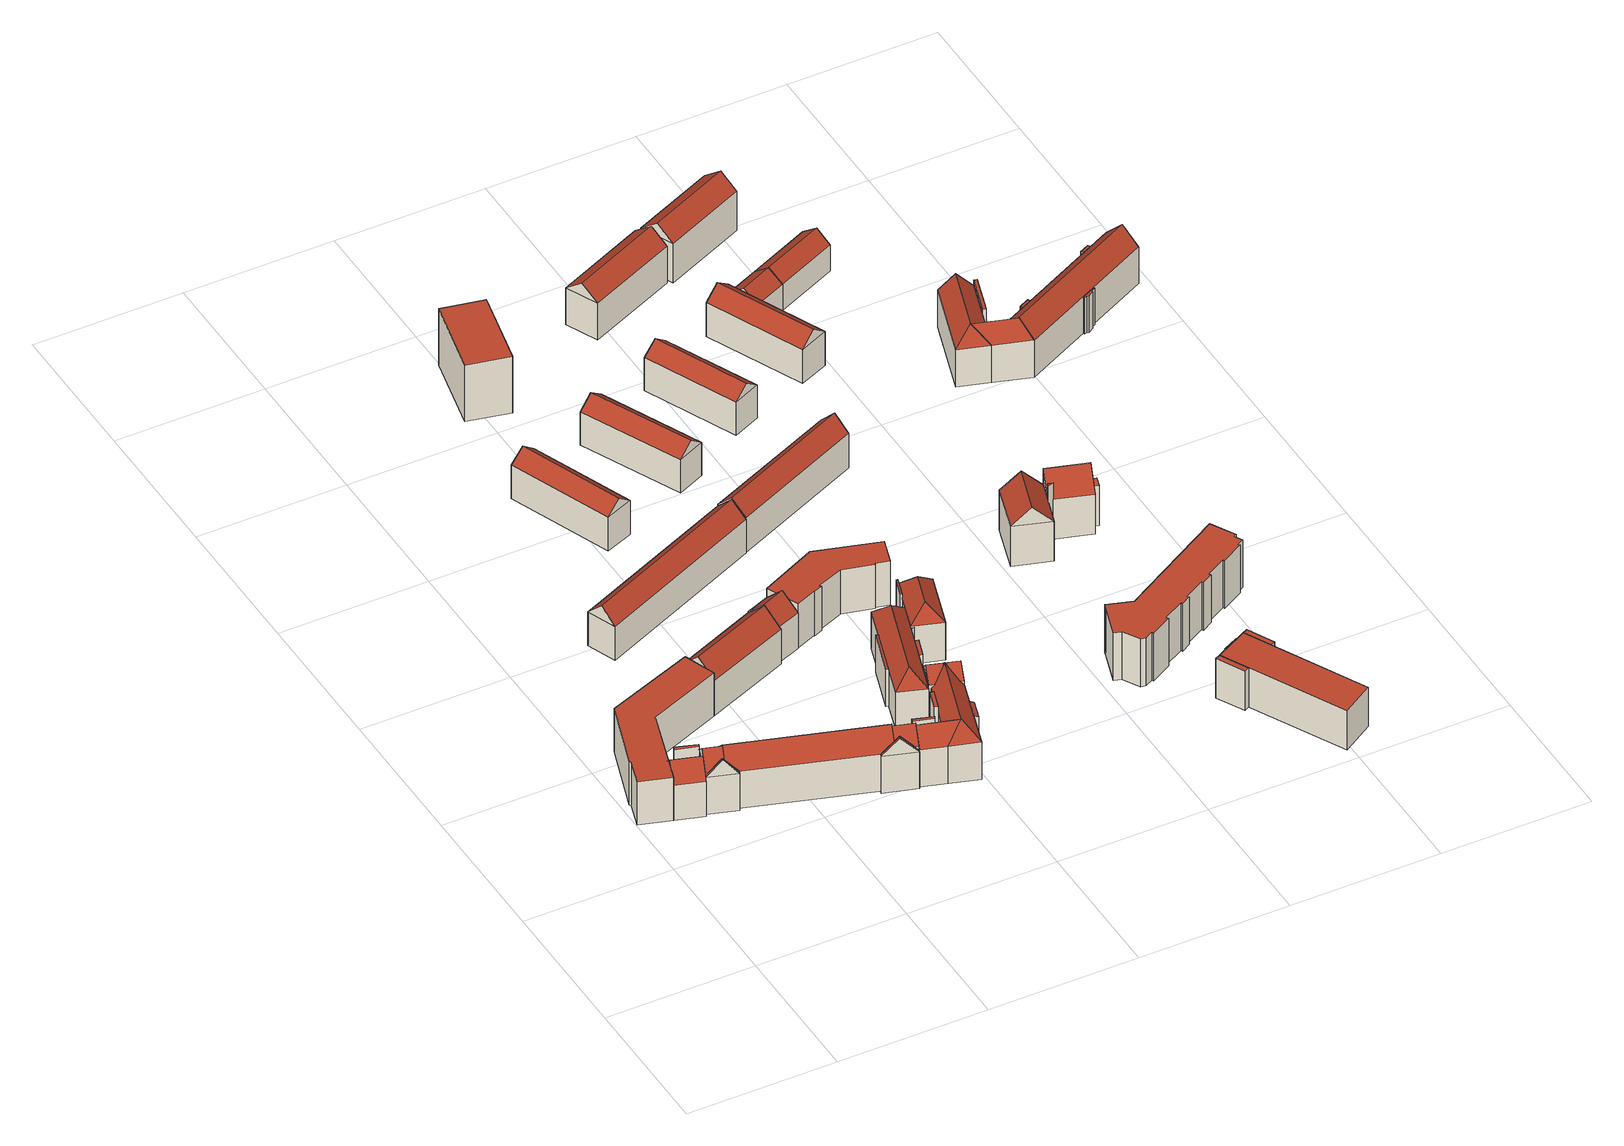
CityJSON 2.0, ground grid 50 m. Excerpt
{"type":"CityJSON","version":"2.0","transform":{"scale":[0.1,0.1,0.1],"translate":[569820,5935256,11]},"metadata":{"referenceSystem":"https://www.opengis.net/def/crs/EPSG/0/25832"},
"CityObjects":{
"building1":{"type":"Building","attributes":{"name":"GriesstraÃe","Gemeindeschluessel":"02100122","function":"31001_1010"},"children":["building1-1","building1-2","building1-3","building1-4","building1-5"]},
"building1-1":{"type":"BuildingPart","attributes":{"roofType":"1000","measuredHeight":16.29,"storeysAboveGround":4},"parents":["building1"],"geometry":[{"type":"Solid","lod":"2","boundaries":[[[[0,1,2,3]],[[4,5,1,0]],[[6,7,5,4]],[[8,9,7,6]],[[10,11,9,8]],[[12,13,11,10]],[[14,15,13,12]],[[3,2,15,14]],[[12,10,8,6,4,0,3,14]],[[1,5,7,9,11,13,15,2]]]],"semantics":{"surfaces":[{"type":"WallSurface"},{"type":"RoofSurface","Flaechenneigung":"90","Flaechenrichtung":"0","Flaechengroesse":"680.952317258431"},{"type":"GroundSurface"}],"values":[[0,0,0,0,0,0,0,0,1,2]]}}]},
"building1-2":{"type":"BuildingPart","attributes":{"roofType":"3100","measuredHeight":18.91,"storeysAboveGround":4},"parents":["building1"],"geometry":[{"type":"Solid","lod":"2","boundaries":[[[[16,17,18,19]],[[20,21,17,16]],[[22,7,21,20]],[[19,18,7,22]],[[16,23,20]],[[22,24,19]],[[19,24,23,16]],[[20,23,24,22]],[[17,21,7,18]]]],"semantics":{"surfaces":[{"type":"WallSurface"},{"type":"RoofSurface","Flaechenneigung":"46.6688282595163","Flaechenrichtung":"337.613418283001","Flaechengroesse":"254.990159038913"},{"type":"RoofSurface","Flaechenneigung":"46.6716818337165","Flaechenrichtung":"157.95144624118","Flaechengroesse":"256.388987118885"},{"type":"GroundSurface"}],"values":[[0,0,0,0,0,0,1,2,3]]}}]},
"building1-3":{"type":"BuildingPart","attributes":{"roofType":"3100","measuredHeight":18.9,"storeysAboveGround":4},"parents":["building1"],"geometry":[{"type":"Solid","lod":"2","boundaries":[[[[25,26,17,27]],[[28,29,26,25]],[[30,31,29,28]],[[27,17,31,30]],[[25,32,28]],[[30,33,27]],[[27,33,32,25]],[[28,32,33,30]],[[26,29,31,17]]]],"semantics":{"surfaces":[{"type":"WallSurface"},{"type":"RoofSurface","Flaechenneigung":"46.3017187941279","Flaechenrichtung":"337.583854589848","Flaechengroesse":"67.7277072798356"},{"type":"RoofSurface","Flaechenneigung":"46.2999264095917","Flaechenrichtung":"157.856410594848","Flaechengroesse":"69.217210516663"},{"type":"GroundSurface"}],"values":[[0,0,0,0,0,0,1,2,3]]}}]},
"building1-4":{"type":"BuildingPart","attributes":{"roofType":"3100","measuredHeight":18.47,"storeysAboveGround":4},"parents":["building1"],"geometry":[{"type":"Solid","lod":"2","boundaries":[[[[34,35,36,37]],[[38,39,35,34]],[[40,11,39,38]],[[37,36,11,40]],[[34,41,38]],[[40,42,37]],[[37,42,41,34]],[[38,41,42,40]],[[35,39,11,36]]]],"semantics":{"surfaces":[{"type":"WallSurface"},{"type":"RoofSurface","Flaechenneigung":"47.0088870133913","Flaechenrichtung":"17.5019864082922","Flaechengroesse":"74.1320980158264"},{"type":"RoofSurface","Flaechenneigung":"47.0088582607343","Flaechenrichtung":"197.493484263191","Flaechengroesse":"74.1451896915529"},{"type":"GroundSurface"}],"values":[[0,0,0,0,0,0,1,2,3]]}}]},
"building1-5":{"type":"BuildingPart","attributes":{"roofType":"1000","measuredHeight":17.46,"storeysAboveGround":4},"parents":["building1"],"geometry":[{"type":"Solid","lod":"2","boundaries":[[[[43,44,45,46]],[[47,48,44,43]],[[49,35,48,47]],[[46,45,35,49]],[[47,43,46,49]],[[44,48,35,45]]]],"semantics":{"surfaces":[{"type":"WallSurface"},{"type":"RoofSurface","Flaechenneigung":"90","Flaechenrichtung":"0","Flaechengroesse":"8.042751369513"},{"type":"GroundSurface"}],"values":[[0,0,0,0,1,2]]}}]},
"building2":{"type":"Building","attributes":{"name":"Nerlichsweg","Gemeindeschluessel":"02100122","function":"31001_1010"},"children":["building2-1","building2-2","building2-3","building2-4","building2-5"]},
"building2-1":{"type":"BuildingPart","attributes":{"roofType":"3100","measuredHeight":19.76,"storeysAboveGround":4},"parents":["building2"],"geometry":[{"type":"Solid","lod":"2","boundaries":[[[[50,51,52,53]],[[54,55,51,50]],[[56,57,55,54]],[[53,52,57,56]],[[50,58,54]],[[56,59,53]],[[53,59,58,50]],[[54,58,59,56]],[[51,55,57,52]]]],"semantics":{"surfaces":[{"type":"WallSurface"},{"type":"RoofSurface","Flaechenneigung":"48.3747863686799","Flaechenrichtung":"17.4961596519196","Flaechengroesse":"45.4324639166376"},{"type":"RoofSurface","Flaechenneigung":"48.3749608486403","Flaechenrichtung":"197.49379833138","Flaechengroesse":"45.4024638697782"},{"type":"GroundSurface"}],"values":[[0,0,0,0,0,0,1,2,3]]}}]},
"building2-2":{"type":"BuildingPart","attributes":{"roofType":"3100","measuredHeight":19.71,"storeysAboveGround":4},"parents":["building2"],"geometry":[{"type":"Solid","lod":"2","boundaries":[[[[60,61,62,63]],[[64,65,61,60]],[[66,55,65,64]],[[63,62,55,66]],[[60,67,64]],[[66,68,63]],[[63,68,67,60]],[[64,67,68,66]],[[61,65,55,62]]]],"semantics":{"surfaces":[{"type":"WallSurface"},{"type":"RoofSurface","Flaechenneigung":"46.5723886862439","Flaechenrichtung":"17.5188715845536","Flaechengroesse":"418.518087130703"},{"type":"RoofSurface","Flaechenneigung":"46.5723923785247","Flaechenrichtung":"197.501367905763","Flaechengroesse":"418.530793510477"},{"type":"GroundSurface"}],"values":[[0,0,0,0,0,0,1,2,3]]}}]},
"building2-3":{"type":"BuildingPart","attributes":{"roofType":"3100","measuredHeight":19.78,"storeysAboveGround":4},"parents":["building2"],"geometry":[{"type":"Solid","lod":"2","boundaries":[[[[69,70,71,72]],[[73,74,70,69]],[[75,65,74,73]],[[72,71,65,75]],[[69,76,73]],[[75,77,72]],[[72,77,76,69]],[[73,76,77,75]],[[70,74,65,71]]]],"semantics":{"surfaces":[{"type":"WallSurface"},{"type":"RoofSurface","Flaechenneigung":"48.2441351852865","Flaechenrichtung":"17.5019211493828","Flaechengroesse":"48.0846413065926"},{"type":"RoofSurface","Flaechenneigung":"48.2439892260513","Flaechenrichtung":"197.495717259937","Flaechengroesse":"48.0973239271994"},{"type":"GroundSurface"}],"values":[[0,0,0,0,0,0,1,2,3]]}}]},
"building2-4":{"type":"BuildingPart","attributes":{"roofType":"3100","measuredHeight":19.9,"storeysAboveGround":4},"parents":["building2"],"geometry":[{"type":"Solid","lod":"2","boundaries":[[[[78,79,74,80]],[[81,82,79,78]],[[83,84,82,81]],[[80,74,84,83]],[[78,85,81]],[[83,86,80]],[[80,86,85,78]],[[81,85,86,83]],[[79,82,84,74]]]],"semantics":{"surfaces":[{"type":"WallSurface"},{"type":"RoofSurface","Flaechenneigung":"43.4876445818154","Flaechenrichtung":"107.510559779453","Flaechengroesse":"8.16888816724784"},{"type":"RoofSurface","Flaechenneigung":"43.4868604493693","Flaechenrichtung":"287.541836632266","Flaechengroesse":"8.16662754990904"},{"type":"GroundSurface"}],"values":[[0,0,0,0,0,0,1,2,3]]}}]},
"building2-5":{"type":"BuildingPart","attributes":{"roofType":"3100","measuredHeight":19.8,"storeysAboveGround":4},"parents":["building2"],"geometry":[{"type":"Solid","lod":"2","boundaries":[[[[87,88,89,90]],[[91,92,88,87]],[[93,57,92,91]],[[90,89,57,93]],[[87,94,91]],[[93,95,90]],[[90,95,94,87]],[[91,94,95,93]],[[88,92,57,89]]]],"semantics":{"surfaces":[{"type":"WallSurface"},{"type":"RoofSurface","Flaechenneigung":"40.9968684888485","Flaechenrichtung":"107.470721055647","Flaechengroesse":"6.77630783550925"},{"type":"RoofSurface","Flaechenneigung":"40.9972718735318","Flaechenrichtung":"287.482935167426","Flaechengroesse":"6.77770024238914"},{"type":"GroundSurface"}],"values":[[0,0,0,0,0,0,1,2,3]]}}]},
"building3":{"type":"Building","attributes":{"name":"GriesstraÃe","Gemeindeschluessel":"02100122","function":"31001_1010","yearOfConstruction":1957,"roofType":"3100","measuredHeight":17.76,"storeysAboveGround":4},"address":[{"country":"Germany","locality":"Hamburg","thoroughfareNumber":"61","thoroughfareName":"Griesstraße","postcode":"20535"}],"geometry":[{"type":"Solid","lod":"2","boundaries":[[[[96,97,98,99]],[[100,101,97,96]],[[102,103,101,100]],[[99,98,103,102]],[[96,104,100]],[[102,105,99]],[[99,105,104,96]],[[100,104,105,102]],[[97,101,103,98]]]],"semantics":{"surfaces":[{"type":"WallSurface"},{"type":"RoofSurface","Flaechenneigung":"45.3784375980943","Flaechenrichtung":"336.316038890547","Flaechengroesse":"453.516668318772"},{"type":"RoofSurface","Flaechenneigung":"45.3782904466207","Flaechenrichtung":"156.293088631143","Flaechengroesse":"455.570793759997"},{"type":"GroundSurface"}],"values":[[0,0,0,0,0,0,1,2,3]]}}]},
"building4":{"type":"Building","attributes":{"name":"Marienthaler StraÃe","Gemeindeschluessel":"02100122","function":"31001_1010","yearOfConstruction":1957,"roofType":"3100","measuredHeight":16.73,"storeysAboveGround":4},"address":[{"country":"Germany","locality":"Hamburg","thoroughfareNumber":"132","thoroughfareName":"Marienthaler Straße","postcode":"20535"}],"geometry":[{"type":"Solid","lod":"2","boundaries":[[[[106,107,108,109]],[[110,111,107,106]],[[112,113,111,110]],[[109,108,113,112]],[[106,114,110]],[[112,115,109]],[[109,115,114,106]],[[110,114,115,112]],[[107,111,113,108]]]],"semantics":{"surfaces":[{"type":"WallSurface"},{"type":"RoofSurface","Flaechenneigung":"50.9910337723218","Flaechenrichtung":"68.7483885770916","Flaechengroesse":"238.001112748134"},{"type":"RoofSurface","Flaechenneigung":"50.9911124195416","Flaechenrichtung":"248.746659326116","Flaechengroesse":"238.000444618638"},{"type":"GroundSurface"}],"values":[[0,0,0,0,0,0,1,2,3]]}}]},
"building5":{"type":"Building","attributes":{"name":"Hammer Steindamm","Gemeindeschluessel":"02100122","function":"31001_1010"},"children":["building5-1","building5-2","building5-3","building5-4","building5-5","building5-6","building5-7","building5-8","building5-9","building5-10","building5-11","building5-12","building5-13"]},
"building5-1":{"type":"BuildingPart","attributes":{"roofType":"1000","measuredHeight":16.24,"storeysAboveGround":4},"parents":["building5"],"geometry":[{"type":"Solid","lod":"2","boundaries":[[[[116,117,118,119]],[[120,121,117,116]],[[122,123,121,120]],[[119,118,123,122]],[[120,116,119,122]],[[117,121,123,118]]]],"semantics":{"surfaces":[{"type":"WallSurface"},{"type":"RoofSurface","Flaechenneigung":"90","Flaechenrichtung":"0","Flaechengroesse":"8.75084714607713"},{"type":"GroundSurface"}],"values":[[0,0,0,0,1,2]]}}]},
"building5-2":{"type":"BuildingPart","attributes":{"roofType":"3200","measuredHeight":19.33,"storeysAboveGround":4},"parents":["building5"],"geometry":[{"type":"Solid","lod":"2","boundaries":[[[[124,125,126,127]],[[128,129,125,124]],[[130,131,129,128]],[[127,126,131,130]],[[124,132,128]],[[130,133,127]],[[127,133,132,124]],[[128,132,133,130]],[[125,129,131,126]]]],"semantics":{"surfaces":[{"type":"WallSurface"},{"type":"RoofSurface","Flaechenneigung":"44.0014424039944","Flaechenrichtung":"197.491570124094","Flaechengroesse":"36.7698563870074"},{"type":"RoofSurface","Flaechenneigung":"-39.8923102227374","Flaechenrichtung":"17.6939614785929","Flaechengroesse":"34.0203543014493"},{"type":"RoofSurface","Flaechenneigung":"42.6659498970158","Flaechenrichtung":"107.547701897758","Flaechengroesse":"193.642006924269"},{"type":"RoofSurface","Flaechenneigung":"42.6659517224614","Flaechenrichtung":"287.687378870757","Flaechengroesse":"193.768410367662"},{"type":"GroundSurface"}],"values":[[0,0,0,0,1,2,3,4,5]]}}]},
"building5-3":{"type":"BuildingPart","attributes":{"roofType":"5000","measuredHeight":19.28,"storeysAboveGround":4},"parents":["building5"],"geometry":[{"type":"Solid","lod":"2","boundaries":[[[[134,135,136,137]],[[128,129,135,134]],[[138,139,129,128]],[[137,136,139,138]],[[134,132,128]],[[138,140,137]],[[137,140,132,134]],[[128,132,140,138]],[[135,129,139,136]]]],"semantics":{"surfaces":[{"type":"WallSurface"},{"type":"RoofSurface","Flaechenneigung":"-42.8195178602194","Flaechenrichtung":"107.755361672757","Flaechengroesse":"37.1265691501325"},{"type":"RoofSurface","Flaechenneigung":"44.3243543427901","Flaechenrichtung":"17.5388598976386","Flaechengroesse":"81.2617392083959"},{"type":"RoofSurface","Flaechenneigung":"44.3245085842006","Flaechenrichtung":"197.512429813629","Flaechengroesse":"81.0886519534278"},{"type":"GroundSurface"}],"values":[[0,0,0,0,1,0,2,3,4]]}}]},
"building5-4":{"type":"BuildingPart","attributes":{"roofType":"3200","measuredHeight":19.33,"storeysAboveGround":4},"parents":["building5"],"geometry":[{"type":"Solid","lod":"2","boundaries":[[[[141,142,143,144]],[[145,146,142,141]],[[147,148,146,145]],[[144,143,148,147]],[[141,149,145]],[[147,150,144]],[[144,150,149,141]],[[145,149,150,147]],[[142,146,148,143]]]],"semantics":{"surfaces":[{"type":"WallSurface"},{"type":"RoofSurface","Flaechenneigung":"39.9669427062067","Flaechenrichtung":"17.7987829821917","Flaechengroesse":"35.1533227748301"},{"type":"RoofSurface","Flaechenneigung":"39.9670143246078","Flaechenrichtung":"197.693961501557","Flaechengroesse":"34.6181283445134"},{"type":"RoofSurface","Flaechenneigung":"42.0277194470229","Flaechenrichtung":"287.589515886979","Flaechengroesse":"243.436978163127"},{"type":"RoofSurface","Flaechenneigung":"42.0279330773196","Flaechenrichtung":"107.719484202186","Flaechengroesse":"243.370641302178"},{"type":"GroundSurface"}],"values":[[0,0,0,0,1,2,3,4,5]]}}]},
"building5-5":{"type":"BuildingPart","attributes":{"roofType":"1000","measuredHeight":13.89,"storeysAboveGround":4},"parents":["building5"],"geometry":[{"type":"Solid","lod":"2","boundaries":[[[[151,152,153,154]],[[155,156,152,151]],[[154,153,156,155]],[[151,154,155]],[[152,156,153]]]],"semantics":{"surfaces":[{"type":"WallSurface"},{"type":"RoofSurface","Flaechenneigung":"90","Flaechenrichtung":"0","Flaechengroesse":"1.17862405068132"},{"type":"GroundSurface"}],"values":[[0,0,0,1,2]]}}]},
"building5-6":{"type":"BuildingPart","attributes":{"roofType":"3100","measuredHeight":19.24,"storeysAboveGround":4},"parents":["building5"],"geometry":[{"type":"Solid","lod":"2","boundaries":[[[[157,148,126,158]],[[159,156,148,157]],[[160,161,156,159]],[[158,126,161,160]],[[157,162,159]],[[160,163,158]],[[158,163,162,157]],[[159,162,163,160]],[[148,156,161,126]]]],"semantics":{"surfaces":[{"type":"WallSurface"},{"type":"RoofSurface","Flaechenneigung":"47.5518102592115","Flaechenrichtung":"197.64403067092","Flaechengroesse":"63.1415230914109"},{"type":"RoofSurface","Flaechenneigung":"47.5518429396732","Flaechenrichtung":"17.5438627475772","Flaechengroesse":"63.0127213124304"},{"type":"GroundSurface"}],"values":[[0,0,0,0,0,0,1,2,3]]}}]},
"building5-7":{"type":"BuildingPart","attributes":{"roofType":"1000","measuredHeight":16.36,"storeysAboveGround":4},"parents":["building5"],"geometry":[{"type":"Solid","lod":"2","boundaries":[[[[164,165,136,166]],[[167,168,165,164]],[[169,170,168,167]],[[166,136,170,169]],[[167,164,166,169]],[[165,168,170,136]]]],"semantics":{"surfaces":[{"type":"WallSurface"},{"type":"RoofSurface","Flaechenneigung":"90","Flaechenrichtung":"0","Flaechengroesse":"7.48510763414799"},{"type":"GroundSurface"}],"values":[[0,0,0,0,1,2]]}}]},
"building5-8":{"type":"BuildingPart","attributes":{"roofType":"1000","measuredHeight":13.89,"storeysAboveGround":4},"parents":["building5"],"geometry":[{"type":"Solid","lod":"2","boundaries":[[[[171,172,173,174]],[[175,176,172,171]],[[177,178,176,175]],[[174,173,178,177]],[[175,171,174,177]],[[172,176,178,173]]]],"semantics":{"surfaces":[{"type":"WallSurface"},{"type":"RoofSurface","Flaechenneigung":"90","Flaechenrichtung":"0","Flaechengroesse":"14.5165716471169"},{"type":"GroundSurface"}],"values":[[0,0,0,0,1,2]]}}]},
"building5-9":{"type":"BuildingPart","attributes":{"roofType":"3200","measuredHeight":19.35,"storeysAboveGround":4},"parents":["building5"],"geometry":[{"type":"Solid","lod":"2","boundaries":[[[[179,180,181,182]],[[183,184,180,179]],[[185,186,184,183]],[[182,181,186,185]],[[179,187,183]],[[185,188,182]],[[182,188,187,179]],[[183,187,188,185]],[[180,184,186,181]]]],"semantics":{"surfaces":[{"type":"WallSurface"},{"type":"RoofSurface","Flaechenneigung":"38.943680891509","Flaechenrichtung":"197.604805606294","Flaechengroesse":"33.9032884919184"},{"type":"RoofSurface","Flaechenneigung":"38.9437986380033","Flaechenrichtung":"17.487582447825","Flaechengroesse":"33.6342818892592"},{"type":"RoofSurface","Flaechenneigung":"45.3377817575485","Flaechenrichtung":"107.643819131723","Flaechengroesse":"115.831824766878"},{"type":"RoofSurface","Flaechenneigung":"45.3376216034785","Flaechenrichtung":"287.791164459571","Flaechengroesse":"115.755821014321"},{"type":"GroundSurface"}],"values":[[0,0,0,0,1,2,3,4,5]]}}]},
"building5-10":{"type":"BuildingPart","attributes":{"roofType":"1000","measuredHeight":13.89,"storeysAboveGround":4},"parents":["building5"],"geometry":[{"type":"Solid","lod":"2","boundaries":[[[[189,190,191,192]],[[193,184,190,189]],[[192,191,184,193]],[[189,192,193]],[[190,184,191]]]],"semantics":{"surfaces":[{"type":"WallSurface"},{"type":"RoofSurface","Flaechenneigung":"90","Flaechenrichtung":"0","Flaechengroesse":"0.500399218227133"},{"type":"GroundSurface"}],"values":[[0,0,0,1,2]]}}]},
"building5-11":{"type":"BuildingPart","attributes":{"roofType":"1000","measuredHeight":15.7,"storeysAboveGround":4},"parents":["building5"],"geometry":[{"type":"Solid","lod":"2","boundaries":[[[[194,195,196,197]],[[198,199,195,194]],[[200,186,199,198]],[[197,196,186,200]],[[198,194,197,200]],[[195,199,186,196]]]],"semantics":{"surfaces":[{"type":"WallSurface"},{"type":"RoofSurface","Flaechenneigung":"90","Flaechenrichtung":"0","Flaechengroesse":"3.64856554781484"},{"type":"GroundSurface"}],"values":[[0,0,0,0,1,2]]}}]},
"building5-12":{"type":"BuildingPart","attributes":{"roofType":"2100","measuredHeight":14.22,"storeysAboveGround":4},"parents":["building5"],"geometry":[{"type":"Solid","lod":"2","boundaries":[[[[201,202,203,204]],[[205,206,202,201]],[[207,208,206,205]],[[204,203,208,207]],[[205,201,204,207]],[[202,206,208,203]]]],"semantics":{"surfaces":[{"type":"WallSurface"},{"type":"RoofSurface","Flaechenneigung":"61.2277244859859","Flaechenrichtung":"107.487997305116","Flaechengroesse":"12.1533721146391"},{"type":"GroundSurface"}],"values":[[0,0,0,0,1,2]]}}]},
"building5-13":{"type":"BuildingPart","attributes":{"roofType":"1000","measuredHeight":13.89,"storeysAboveGround":4},"parents":["building5"],"geometry":[{"type":"Solid","lod":"2","boundaries":[[[[209,210,211,212]],[[213,214,210,209]],[[215,216,214,213]],[[212,211,216,215]],[[213,209,212,215]],[[210,214,216,211]]]],"semantics":{"surfaces":[{"type":"WallSurface"},{"type":"RoofSurface","Flaechenneigung":"90","Flaechenrichtung":"0","Flaechengroesse":"8.66588176810267"},{"type":"GroundSurface"}],"values":[[0,0,0,0,1,2]]}}]},
"building6":{"type":"Building","attributes":{"name":"Marienthaler StraÃe","Gemeindeschluessel":"02100122","function":"31001_1010","yearOfConstruction":1957,"roofType":"1000","measuredHeight":21.25,"storeysAboveGround":7},"address":[{"country":"Germany","locality":"Hamburg","thoroughfareNumber":"133","thoroughfareName":"Marienthaler Straße","postcode":"20535"}],"geometry":[{"type":"Solid","lod":"2","boundaries":[[[[217,218,219,220]],[[221,222,218,217]],[[223,224,222,221]],[[220,219,224,223]],[[221,217,220,223]],[[218,222,224,219]]]],"semantics":{"surfaces":[{"type":"WallSurface"},{"type":"RoofSurface","Flaechenneigung":"90","Flaechenrichtung":"0","Flaechengroesse":"392.565194007723"},{"type":"GroundSurface"}],"values":[[0,0,0,0,1,2]]}}]},
"building7":{"type":"Building","attributes":{"name":"GriesstraÃe","Gemeindeschluessel":"02100122","function":"31001_1010","yearOfConstruction":1978,"roofType":"1000","measuredHeight":16.64,"storeysAboveGround":4},"address":[{"country":"Germany","locality":"Hamburg","thoroughfareNumber":"58","thoroughfareName":"Griesstraße","postcode":"20535"}],"geometry":[{"type":"Solid","lod":"2","boundaries":[[[[225,226,227,228]],[[229,230,226,225]],[[231,232,230,229]],[[233,234,232,231]],[[235,236,234,233]],[[237,238,236,235]],[[239,240,238,237]],[[241,242,240,239]],[[243,244,242,241]],[[245,246,244,243]],[[247,248,246,245]],[[228,227,248,247]],[[245,243,241,239,237,235,233,231,229,225,228,247]],[[226,230,232,234,236,238,240,242,244,246,248,227]]]],"semantics":{"surfaces":[{"type":"WallSurface"},{"type":"RoofSurface","Flaechenneigung":"90","Flaechenrichtung":"0","Flaechengroesse":"425.771846009193"},{"type":"GroundSurface"}],"values":[[0,0,0,0,0,0,0,0,0,0,0,0,1,2]]}}]},
"building8":{"type":"Building","attributes":{"name":"Marienthaler StraÃe","Gemeindeschluessel":"02100122","function":"31001_1010","yearOfConstruction":1978,"roofType":"3100","measuredHeight":16.5,"storeysAboveGround":4},"address":[{"country":"Germany","locality":"Hamburg","thoroughfareNumber":"136","thoroughfareName":"Marienthaler Straße","postcode":"20535"}],"geometry":[{"type":"Solid","lod":"2","boundaries":[[[[249,250,251,252]],[[253,254,250,249]],[[255,256,254,253]],[[252,251,256,255]],[[249,257,253]],[[255,258,252]],[[252,258,257,249]],[[253,257,258,255]],[[250,254,256,251]]]],"semantics":{"surfaces":[{"type":"WallSurface"},{"type":"RoofSurface","Flaechenneigung":"51.7159328930604","Flaechenrichtung":"65.4216410881859","Flaechengroesse":"235.434628491673"},{"type":"RoofSurface","Flaechenneigung":"51.7159007101067","Flaechenrichtung":"245.427301216709","Flaechengroesse":"235.014172726731"},{"type":"GroundSurface"}],"values":[[0,0,0,0,0,0,1,2,3]]}}]},
"building9":{"type":"Building","attributes":{"name":"GriesstraÃe","Gemeindeschluessel":"02100122","function":"31001_1010","yearOfConstruction":1957,"roofType":"3100","measuredHeight":18.11,"storeysAboveGround":4},"address":[{"country":"Germany","locality":"Hamburg","thoroughfareNumber":"71","thoroughfareName":"Griesstraße","postcode":"20535"}],"geometry":[{"type":"Solid","lod":"2","boundaries":[[[[259,260,261,262]],[[263,264,260,259]],[[265,266,264,263]],[[262,261,266,265]],[[259,267,263]],[[265,268,262]],[[262,268,267,259]],[[263,267,268,265]],[[260,264,266,261]]]],"semantics":{"surfaces":[{"type":"WallSurface"},{"type":"RoofSurface","Flaechenneigung":"44.9769715293354","Flaechenrichtung":"336.315967749657","Flaechengroesse":"358.190162245908"},{"type":"RoofSurface","Flaechenneigung":"44.9773886571438","Flaechenrichtung":"156.187656622046","Flaechengroesse":"357.958724961699"},{"type":"GroundSurface"}],"values":[[0,0,0,0,0,0,1,2,3]]}}]},
"building10":{"type":"Building","attributes":{"name":"Marienthaler StraÃe","Gemeindeschluessel":"02100122","function":"31001_1010","yearOfConstruction":1978,"roofType":"3100","measuredHeight":16.45,"storeysAboveGround":4},"address":[{"country":"Germany","locality":"Hamburg","thoroughfareNumber":"140","thoroughfareName":"Marienthaler Straße","postcode":"20535"}],"geometry":[{"type":"Solid","lod":"2","boundaries":[[[[269,270,271,272]],[[273,274,270,269]],[[275,276,274,273]],[[272,271,276,275]],[[269,277,273]],[[275,278,272]],[[272,278,277,269]],[[273,277,278,275]],[[270,274,276,271]]]],"semantics":{"surfaces":[{"type":"WallSurface"},{"type":"RoofSurface","Flaechenneigung":"51.3237319160601","Flaechenrichtung":"65.8329322454606","Flaechengroesse":"214.602241485492"},{"type":"RoofSurface","Flaechenneigung":"51.3237726466933","Flaechenrichtung":"245.832932247704","Flaechengroesse":"214.602241470593"},{"type":"GroundSurface"}],"values":[[0,0,0,0,0,0,1,2,3]]}}]},
"building11":{"type":"Building","attributes":{"name":"Marienthaler StraÃe","Gemeindeschluessel":"02100122","function":"31001_1010","yearOfConstruction":1957,"roofType":"3100","measuredHeight":18.35,"storeysAboveGround":4},"address":[{"country":"Germany","locality":"Hamburg","thoroughfareNumber":"141","thoroughfareName":"Marienthaler Straße","postcode":"20535"}],"geometry":[{"type":"Solid","lod":"2","boundaries":[[[[279,280,281,282]],[[283,284,280,279]],[[285,286,284,283]],[[282,281,286,285]],[[279,287,283]],[[285,288,282]],[[282,288,287,279]],[[283,287,288,285]],[[280,284,286,281]]]],"semantics":{"surfaces":[{"type":"WallSurface"},{"type":"RoofSurface","Flaechenneigung":"52.0689761587536","Flaechenrichtung":"336.244267604105","Flaechengroesse":"248.661622061325"},{"type":"RoofSurface","Flaechenneigung":"52.0690639141109","Flaechenrichtung":"156.172905140073","Flaechengroesse":"248.618316179559"},{"type":"GroundSurface"}],"values":[[0,0,0,0,0,0,1,2,3]]}}]},
"building12":{"type":"Building","attributes":{"name":"ChateauneufstraÃe","Gemeindeschluessel":"02100123","function":"31001_1010"},"children":["building12-1","building12-2","building12-3","building12-4"]},
"building12-1":{"type":"BuildingPart","attributes":{"roofType":"1000","measuredHeight":14.77,"storeysAboveGround":5},"parents":["building12"],"geometry":[{"type":"Solid","lod":"2","boundaries":[[[[289,290,291,292]],[[293,294,290,289]],[[295,296,294,293]],[[292,291,296,295]],[[293,289,292,295]],[[290,294,296,291]]]],"semantics":{"surfaces":[{"type":"WallSurface"},{"type":"RoofSurface","Flaechenneigung":"90","Flaechenrichtung":"0","Flaechengroesse":"17.405208971655"},{"type":"GroundSurface"}],"values":[[0,0,0,0,1,2]]}}]},
"building12-2":{"type":"BuildingPart","attributes":{"roofType":"1000","measuredHeight":14.77,"storeysAboveGround":5},"parents":["building12"],"geometry":[{"type":"Solid","lod":"2","boundaries":[[[[297,298,299,300]],[[301,302,298,297]],[[292,291,302,301]],[[300,299,291,292]],[[301,297,300,292]],[[298,302,291,299]]]],"semantics":{"surfaces":[{"type":"WallSurface"},{"type":"RoofSurface","Flaechenneigung":"90","Flaechenrichtung":"0","Flaechengroesse":"552.329104844513"},{"type":"GroundSurface"}],"values":[[0,0,0,0,1,2]]}}]},
"building12-3":{"type":"BuildingPart","attributes":{"roofType":"1000","measuredHeight":14.77,"storeysAboveGround":5},"parents":["building12"],"geometry":[{"type":"Solid","lod":"2","boundaries":[[[[303,304,305,306]],[[307,308,304,303]],[[301,302,308,307]],[[306,305,302,301]],[[307,303,306,301]],[[304,308,302,305]]]],"semantics":{"surfaces":[{"type":"WallSurface"},{"type":"RoofSurface","Flaechenneigung":"90","Flaechenrichtung":"0","Flaechengroesse":"20.0143146790765"},{"type":"GroundSurface"}],"values":[[0,0,0,0,1,2]]}}]},
"building12-4":{"type":"BuildingPart","attributes":{"roofType":"1000","measuredHeight":14.77,"storeysAboveGround":5},"parents":["building12"],"geometry":[{"type":"Solid","lod":"2","boundaries":[[[[309,310,311,312]],[[313,314,310,309]],[[315,316,314,313]],[[312,311,316,315]],[[313,309,312,315]],[[310,314,316,311]]]],"semantics":{"surfaces":[{"type":"WallSurface"},{"type":"RoofSurface","Flaechenneigung":"90","Flaechenrichtung":"0","Flaechengroesse":"2.18460310067241"},{"type":"GroundSurface"}],"values":[[0,0,0,0,1,2]]}}]},
"building13":{"type":"Building","attributes":{"name":"ChateauneufstraÃe","Gemeindeschluessel":"02100123","function":"31001_1010","yearOfConstruction":1957,"roofType":"1000","measuredHeight":18.07,"storeysAboveGround":4},"address":[{"country":"Germany","locality":"Hamburg","thoroughfareNumber":"5","thoroughfareName":"Chateauneufstraße","postcode":"20535"}],"geometry":[{"type":"Solid","lod":"2","boundaries":[[[[317,318,319,320]],[[321,322,318,317]],[[323,324,322,321]],[[325,326,324,323]],[[327,328,326,325]],[[329,330,328,327]],[[331,332,330,329]],[[333,334,332,331]],[[335,336,334,333]],[[337,338,336,335]],[[339,340,338,337]],[[341,342,340,339]],[[343,344,342,341]],[[345,346,344,343]],[[347,348,346,345]],[[349,350,348,347]],[[351,352,350,349]],[[353,354,352,351]],[[355,356,354,353]],[[357,358,356,355]],[[359,360,358,357]],[[361,362,360,359]],[[363,364,362,361]],[[365,366,364,363]],[[367,368,366,365]],[[369,370,368,367]],[[320,319,370,369]],[[367,365,363,361,359,357,355,353,351,349,347,345,343,341,339,337,335,333,331,329,327,325,323,321,317,320,369]],[[318,322,324,326,328,330,332,334,336,338,340,342,344,346,348,350,352,354,356,358,360,362,364,366,368,370,319]]]],"semantics":{"surfaces":[{"type":"WallSurface"},{"type":"RoofSurface","Flaechenneigung":"90","Flaechenrichtung":"0","Flaechengroesse":"720.523266517491"},{"type":"GroundSurface"}],"values":[[0,0,0,0,0,0,0,0,0,0,0,0,0,0,0,0,0,0,0,0,0,0,0,0,0,0,0,1,2]]}}]},
"building14":{"type":"Building","attributes":{"name":"Hammer Steindamm","Gemeindeschluessel":"02100123","function":"31001_1010"},"children":["building14-1","building14-2","building14-3","building14-4"]},
"building14-1":{"type":"BuildingPart","attributes":{"roofType":"3100","measuredHeight":21.41,"storeysAboveGround":4},"parents":["building14"],"geometry":[{"type":"Solid","lod":"2","boundaries":[[[[371,372,373,374]],[[375,376,372,371]],[[377,378,376,375]],[[374,373,378,377]],[[371,379,375]],[[377,380,374]],[[374,380,379,371]],[[375,379,380,377]],[[372,376,378,373]]]],"semantics":{"surfaces":[{"type":"WallSurface"},{"type":"RoofSurface","Flaechenneigung":"45.5679723123593","Flaechenrichtung":"107.48790174738","Flaechengroesse":"154.346129998891"},{"type":"RoofSurface","Flaechenneigung":"45.5679955277815","Flaechenrichtung":"287.48649680259","Flaechengroesse":"154.346346685474"},{"type":"GroundSurface"}],"values":[[0,0,0,0,0,0,1,2,3]]}}]},
"building14-2":{"type":"BuildingPart","attributes":{"roofType":"2100","measuredHeight":21.35,"storeysAboveGround":4},"parents":["building14"],"geometry":[{"type":"Solid","lod":"2","boundaries":[[[[381,382,383,384]],[[385,386,382,381]],[[387,373,386,385]],[[384,383,373,387]],[[385,381,384,387]],[[382,386,373,383]]]],"semantics":{"surfaces":[{"type":"WallSurface"},{"type":"RoofSurface","Flaechenneigung":"47.9504499412495","Flaechenrichtung":"197.489650503656","Flaechengroesse":"133.35365812649"},{"type":"GroundSurface"}],"values":[[0,0,0,0,1,2]]}}]},
"building14-3":{"type":"BuildingPart","attributes":{"roofType":"1000","measuredHeight":21.35,"storeysAboveGround":4},"parents":["building14"],"geometry":[{"type":"Solid","lod":"2","boundaries":[[[[388,389,390,391]],[[392,386,389,388]],[[391,390,386,392]],[[388,391,392]],[[389,386,390]]]],"semantics":{"surfaces":[{"type":"WallSurface"},{"type":"RoofSurface","Flaechenneigung":"90","Flaechenrichtung":"0","Flaechengroesse":"1.11435898857783"},{"type":"GroundSurface"}],"values":[[0,0,0,1,2]]}}]},
"building14-4":{"type":"BuildingPart","attributes":{"roofType":"1000","measuredHeight":15.24,"storeysAboveGround":4},"parents":["building14"],"geometry":[{"type":"Solid","lod":"2","boundaries":[[[[393,394,383,395]],[[396,397,394,393]],[[398,399,397,396]],[[395,383,399,398]],[[396,393,395,398]],[[394,397,399,383]]]],"semantics":{"surfaces":[{"type":"WallSurface"},{"type":"RoofSurface","Flaechenneigung":"90","Flaechenrichtung":"0","Flaechengroesse":"6.42614324042635"},{"type":"GroundSurface"}],"values":[[0,0,0,0,1,2]]}}]},
"building15":{"type":"Building","attributes":{"name":"Hammer Steindamm","Gemeindeschluessel":"02100122","function":"31001_1010","yearOfConstruction":1978,"roofType":"3100","measuredHeight":16.92,"storeysAboveGround":4},"address":[{"country":"Germany","locality":"Hamburg","thoroughfareNumber":"142","thoroughfareName":"Marienthaler Straße","postcode":"20535"}],"geometry":[{"type":"Solid","lod":"2","boundaries":[[[[400,401,402,403]],[[404,405,401,400]],[[406,407,405,404]],[[403,402,407,406]],[[400,408,404]],[[406,409,403]],[[403,409,408,400]],[[404,408,409,406]],[[401,405,407,402]]]],"semantics":{"surfaces":[{"type":"WallSurface"},{"type":"RoofSurface","Flaechenneigung":"52.0809602053487","Flaechenrichtung":"245.943599752364","Flaechengroesse":"236.602375788361"},{"type":"RoofSurface","Flaechenneigung":"52.0809602082382","Flaechenrichtung":"65.9435997513114","Flaechengroesse":"236.602375792719"},{"type":"GroundSurface"}],"values":[[0,0,0,0,0,0,1,2,3]]}}]},
"building16":{"type":"Building","attributes":{"name":"Marienthaler StraÃe","Gemeindeschluessel":"02100122","function":"31001_1010","yearOfConstruction":1978,"roofType":"3100","measuredHeight":13.79,"storeysAboveGround":3},"address":[{"country":"Germany","locality":"Hamburg","thoroughfareNumber":"144","thoroughfareName":"Marienthaler Straße","postcode":"20535"}],"geometry":[{"type":"Solid","lod":"2","boundaries":[[[[410,411,412,413]],[[414,415,411,410]],[[416,417,415,414]],[[413,412,417,416]],[[410,418,414]],[[416,419,413]],[[413,419,418,410]],[[414,418,419,416]],[[411,415,417,412]]]],"semantics":{"surfaces":[{"type":"WallSurface"},{"type":"RoofSurface","Flaechenneigung":"52.3003793871258","Flaechenrichtung":"335.950460567341","Flaechengroesse":"76.6933627794917"},{"type":"RoofSurface","Flaechenneigung":"52.3004724110768","Flaechenrichtung":"155.95276117746","Flaechengroesse":"77.0149220438327"},{"type":"GroundSurface"}],"values":[[0,0,0,0,0,0,1,2,3]]}}]},
"building17":{"type":"Building","attributes":{"name":"Marienthaler StraÃe","Gemeindeschluessel":"02100122","function":"31001_1010","yearOfConstruction":1957,"roofType":"3100","measuredHeight":19.52,"storeysAboveGround":4},"address":[{"country":"Germany","locality":"Hamburg","thoroughfareNumber":"143","thoroughfareName":"Marienthaler Straße","postcode":"20535"}],"geometry":[{"type":"Solid","lod":"2","boundaries":[[[[420,421,422,423]],[[424,425,421,420]],[[426,427,425,424]],[[423,422,427,426]],[[420,428,424]],[[426,429,423]],[[423,429,428,420]],[[424,428,429,426]],[[421,425,427,422]]]],"semantics":{"surfaces":[{"type":"WallSurface"},{"type":"RoofSurface","Flaechenneigung":"51.897491391072","Flaechenrichtung":"336.161801467026","Flaechengroesse":"229.52059539499"},{"type":"RoofSurface","Flaechenneigung":"51.897495496352","Flaechenrichtung":"156.153738223203","Flaechengroesse":"229.559655696615"},{"type":"GroundSurface"}],"values":[[0,0,0,0,0,0,1,2,3]]}}]},
"building18":{"type":"Building","attributes":{"name":"Marienthaler StraÃe","Gemeindeschluessel":"02100122","function":"31001_1010","yearOfConstruction":1978,"roofType":"3100","measuredHeight":13.72,"storeysAboveGround":3},"address":[{"country":"Germany","locality":"Hamburg","thoroughfareNumber":"146","thoroughfareName":"Marienthaler Straße","postcode":"20535"}],"geometry":[{"type":"Solid","lod":"2","boundaries":[[[[414,415,430,431]],[[410,411,415,414]],[[432,433,411,410]],[[431,430,433,432]],[[414,418,410]],[[432,434,431]],[[431,434,418,414]],[[410,418,434,432]],[[415,411,433,430]]]],"semantics":{"surfaces":[{"type":"WallSurface"},{"type":"RoofSurface","Flaechenneigung":"52.4497009853866","Flaechenrichtung":"155.954984932703","Flaechengroesse":"146.374539645394"},{"type":"RoofSurface","Flaechenneigung":"52.4497171364879","Flaechenrichtung":"335.953898172144","Flaechengroesse":"146.698108256289"},{"type":"GroundSurface"}],"values":[[0,0,0,0,0,0,1,2,3]]}}]},
"building19":{"type":"Building","attributes":{"name":"GriesstraÃe","Gemeindeschluessel":"02100123","function":"31001_1010"},"children":["building19-1","building19-2","building19-3","building19-4","building19-5","building19-6","building19-7"]},
"building19-1":{"type":"BuildingPart","attributes":{"roofType":"1000","measuredHeight":13.78,"storeysAboveGround":5},"parents":["building19"],"geometry":[{"type":"Solid","lod":"2","boundaries":[[[[435,436,437,438]],[[439,440,436,435]],[[441,442,440,439]],[[438,437,442,441]],[[439,435,438,441]],[[436,440,442,437]]]],"semantics":{"surfaces":[{"type":"WallSurface"},{"type":"RoofSurface","Flaechenneigung":"90","Flaechenrichtung":"0","Flaechengroesse":"3.49249093772562"},{"type":"GroundSurface"}],"values":[[0,0,0,0,1,2]]}}]},
"building19-2":{"type":"BuildingPart","attributes":{"roofType":"5000","measuredHeight":19.48,"storeysAboveGround":5},"parents":["building19"],"geometry":[{"type":"Solid","lod":"2","boundaries":[[[[443,444,445,446]],[[447,448,444,443]],[[449,450,448,447]],[[446,445,450,449]],[[443,451,447]],[[449,452,446]],[[446,452,451,443]],[[447,451,452,449]],[[444,448,450,445]]]],"semantics":{"surfaces":[{"type":"WallSurface"},{"type":"RoofSurface","Flaechenneigung":"-45.175068218819","Flaechenrichtung":"287.502257993515","Flaechengroesse":"34.5856915770298"},{"type":"RoofSurface","Flaechenneigung":"40.9520126438762","Flaechenrichtung":"197.488686385501","Flaechengroesse":"94.4064482541774"},{"type":"RoofSurface","Flaechenneigung":"40.951806199957","Flaechenrichtung":"17.4918969287858","Flaechengroesse":"69.6041204508678"},{"type":"GroundSurface"}],"values":[[0,0,0,0,1,0,2,3,4]]}}]},
"building19-3":{"type":"BuildingPart","attributes":{"roofType":"3100","measuredHeight":19.6,"storeysAboveGround":5},"parents":["building19"],"geometry":[{"type":"Solid","lod":"2","boundaries":[[[[453,445,454,455]],[[456,450,445,453]],[[457,458,450,456]],[[455,454,458,457]],[[453,459,456]],[[457,460,455]],[[455,460,459,453]],[[456,459,460,457]],[[445,450,458,454]]]],"semantics":{"surfaces":[{"type":"WallSurface"},{"type":"RoofSurface","Flaechenneigung":"44.7778879652806","Flaechenrichtung":"153.728726243378","Flaechengroesse":"430.176531526292"},{"type":"RoofSurface","Flaechenneigung":"44.7768047610156","Flaechenrichtung":"333.69059920884","Flaechengroesse":"424.792618901163"},{"type":"GroundSurface"}],"values":[[0,0,0,0,0,0,1,2,3]]}}]},
"building19-4":{"type":"BuildingPart","attributes":{"roofType":"5000","measuredHeight":19.5,"storeysAboveGround":5},"parents":["building19"],"geometry":[{"type":"Solid","lod":"2","boundaries":[[[[443,444,461,462]],[[463,464,444,443]],[[465,466,464,463]],[[462,461,466,465]],[[443,467,463]],[[465,468,462]],[[462,468,467,443]],[[463,467,468,465]],[[444,464,466,461]]]],"semantics":{"surfaces":[{"type":"WallSurface"},{"type":"RoofSurface","Flaechenneigung":"40.8277827668126","Flaechenrichtung":"197.48712860879","Flaechengroesse":"37.6868966500527"},{"type":"RoofSurface","Flaechenneigung":"45.1817937535713","Flaechenrichtung":"107.499043011802","Flaechengroesse":"193.824712957308"},{"type":"RoofSurface","Flaechenneigung":"45.1817220510017","Flaechenrichtung":"287.491346501968","Flaechengroesse":"193.818661643649"},{"type":"GroundSurface"}],"values":[[0,0,0,0,1,0,2,3,4]]}}]},
"building19-5":{"type":"BuildingPart","attributes":{"roofType":"1000","measuredHeight":16.21,"storeysAboveGround":5},"parents":["building19"],"geometry":[{"type":"Solid","lod":"2","boundaries":[[[[469,470,461,471]],[[472,473,470,469]],[[474,475,473,472]],[[471,461,475,474]],[[472,469,471,474]],[[470,473,475,461]]]],"semantics":{"surfaces":[{"type":"WallSurface"},{"type":"RoofSurface","Flaechenneigung":"90","Flaechenrichtung":"0","Flaechengroesse":"14.2115740358939"},{"type":"GroundSurface"}],"values":[[0,0,0,0,1,2]]}}]},
"building19-6":{"type":"BuildingPart","attributes":{"roofType":"1000","measuredHeight":13.78,"storeysAboveGround":5},"parents":["building19"],"geometry":[{"type":"Solid","lod":"2","boundaries":[[[[476,477,478,479]],[[480,481,477,476]],[[482,483,481,480]],[[479,478,483,482]],[[480,476,479,482]],[[477,481,483,478]]]],"semantics":{"surfaces":[{"type":"WallSurface"},{"type":"RoofSurface","Flaechenneigung":"90","Flaechenrichtung":"0","Flaechengroesse":"3.86630980603216"},{"type":"GroundSurface"}],"values":[[0,0,0,0,1,2]]}}]},
"building19-7":{"type":"BuildingPart","attributes":{"roofType":"1000","measuredHeight":13.78,"storeysAboveGround":5},"parents":["building19"],"geometry":[{"type":"Solid","lod":"2","boundaries":[[[[484,485,486,487]],[[488,489,485,484]],[[490,491,489,488]],[[492,493,491,490]],[[494,495,493,492]],[[496,497,495,494]],[[498,499,497,496]],[[487,486,499,498]],[[496,494,492,490,488,484,487,498]],[[485,489,491,493,495,497,499,486]]]],"semantics":{"surfaces":[{"type":"WallSurface"},{"type":"RoofSurface","Flaechenneigung":"90","Flaechenrichtung":"0","Flaechengroesse":"4.38737900833748"},{"type":"GroundSurface"}],"values":[[0,0,0,0,0,0,0,0,1,2]]}}]}
},
"vertices":[
[102,1053,167],[102,1053,4],[25,818,4],[25,818,167],[397,1163,167],[397,1163,4],[436,1058,167],[436,1058,4],[188,959,167],[188,959,4],[104,693,167],[104,693,4],[1,726,167],[1,726,4],[29,813,167],[29,813,4],
[674,1287,135],[674,1287,4],[394,1171,4],[394,1171,135],[721,1173,135],[721,1173,4],[436,1058,135],[697,1230,193],[415,1115,193],
[752,1319,138],[752,1319,4],[674,1287,138],[799,1213,138],[799,1213,4],[717,1181,138],[717,1181,4],[775,1266,193],[696,1234,193],
[231,770,137],[231,770,4],[138,799,4],[138,799,137],[197,664,137],[197,664,4],[104,693,137],[214,717,188],[121,746,188],
[164,803,178],[164,803,4],[160,792,4],[160,792,178],[234,780,178],[234,780,4],[231,770,178],
[291,762,159],[291,762,11],[234,780,11],[234,780,159],[257,655,159],[257,655,11],[200,673,159],[200,673,11],[274,708,209],[217,726,209],
[774,618,151],[774,618,11],[294,770,11],[294,770,151],[738,503,151],[738,503,11],[257,655,151],[756,561,208],[275,712,208],
[834,582,162],[834,582,11],[769,603,11],[769,603,162],[803,483,162],[803,483,11],[738,503,162],[819,532,209],[753,553,209],
[800,473,150],[800,473,11],[803,483,150],[692,507,150],[692,507,11],[695,517,150],[695,517,11],[746,490,210],[749,500,210],
[292,634,152],[292,634,11],[295,643,11],[295,643,152],[197,664,152],[197,664,11],[200,673,152],[245,649,209],[247,658,209],
[829,1761,132],[829,1761,6],[265,1514,6],[265,1514,132],[872,1666,132],[872,1666,6],[303,1416,132],[303,1416,6],[850,1713,183],[284,1465,183],
[619,1909,127],[619,1909,0],[486,2253,0],[486,2253,127],[526,1873,127],[526,1873,0],[392,2217,127],[392,2217,0],[573,1891,167],[439,2235,167],
[939,668,180],[939,668,17],[918,601,17],[918,601,180],[951,664,180],[951,664,17],[929,597,180],[929,597,17],
[976,418,157],[976,418,17],[1057,675,17],[1057,675,157],[881,447,157],[881,447,17],[964,705,157],[964,705,17],[944,482,210],[1024,733,210],
[913,546,157],[913,546,17],[831,572,17],[831,572,157],[800,473,157],[800,473,17],[816,522,210],
[978,1097,156],[978,1097,17],[865,737,17],[865,737,156],[1073,1067,156],[1073,1067,17],[957,707,156],[957,707,17],[1012,1038,210],[925,765,210],
[999,787,156],[999,787,17],[989,807,17],[989,807,156],[985,792,156],[985,792,17],
[957,707,169],[1057,675,169],[985,792,169],[1084,761,169],[1084,761,17],[971,750,210],[1070,718,210],
[834,582,181],[834,582,17],[831,572,181],[898,562,181],[898,562,17],[894,552,181],[894,552,17],
[889,844,156],[889,844,17],[898,841,17],[898,841,156],[938,997,156],[938,997,17],[946,995,156],[946,995,17],
[1143,947,160],[1143,947,17],[1204,1139,17],[1204,1139,160],[1044,978,160],[1044,978,17],[1106,1170,160],[1106,1170,17],[1106,1002,211],[1142,1115,211],
[1042,971,156],[1042,971,17],[1056,975,17],[1056,975,156],[1044,978,156],
[1080,1108,174],[1080,1108,17],[1085,1106,17],[1085,1106,174],[1101,1171,174],[1101,1171,17],[1106,1170,174],
[1012,533,159],[1012,533,17],[1027,529,17],[1027,529,151],[1033,600,159],[1033,600,17],[1048,595,151],[1048,595,17],
[1038,918,156],[1038,918,17],[1026,922,17],[1026,922,156],[1017,853,156],[1017,853,17],[1005,856,156],[1005,856,17],
[635,2818,220],[635,2818,7],[493,2848,7],[493,2848,220],[578,2553,220],[578,2553,7],[436,2584,220],[436,2584,7],
[868,1239,172],[868,1239,5],[897,1250,5],[897,1250,172],[867,1241,172],[867,1241,5],[799,1213,172],[799,1213,5],[752,1319,172],[752,1319,5],[943,1407,172],[943,1407,5],[1156,1345,172],[1156,1345,5],[1128,1258,172],[1128,1258,5],[1084,1269,172],[1084,1269,5],[1083,1265,172],[1083,1265,5],[982,1291,172],[982,1291,5],[894,1256,172],[894,1256,5],
[926,2039,132],[926,2039,7],[774,2372,7],[774,2372,132],[834,1998,132],[834,1998,7],[682,2330,132],[682,2330,7],[880,2018,172],[728,2351,172],
[1278,1957,138],[1278,1957,8],[829,1761,8],[829,1761,138],[1319,1864,138],[1319,1864,8],[872,1666,138],[872,1666,8],[1298,1911,189],[850,1713,189],
[1191,2188,136],[1191,2188,11],[1053,2496,11],[1053,2496,136],[1100,2148,136],[1100,2148,11],[962,2455,136],[962,2455,11],[1146,2168,175],[1008,2475,175],
[1213,2974,141],[1213,2974,3],[909,2840,3],[909,2840,141],[1260,2866,141],[1260,2866,3],[957,2732,141],[957,2732,3],[1237,2920,187],[933,2786,187],
[1887,477,182],[1887,477,34],[1871,469,34],[1871,469,182],[1931,389,182],[1931,389,34],[1916,381,182],[1916,381,34],
[1967,9,182],[1967,9,34],[2072,76,34],[2072,76,182],[1761,411,182],[1761,411,34],
[1791,311,182],[1791,311,34],[1808,320,34],[1808,320,182],[1744,402,182],[1744,402,34],
[1787,429,182],[1787,429,34],[1788,425,34],[1788,425,182],[1840,456,182],[1840,456,34],[1842,453,182],[1842,453,34],
[1562,746,208],[1562,746,28],[1559,734,28],[1559,734,208],[1646,719,208],[1646,719,28],[2007,926,208],[2007,926,28],[2052,846,208],[2052,846,28],[2042,841,208],[2042,841,28],[2057,815,208],[2057,815,28],[2035,803,208],[2035,803,28],[2039,797,208],[2039,797,28],[1965,756,208],[1965,756,28],[1962,761,208],[1962,761,28],[1896,725,208],[1896,725,28],[1900,718,208],[1900,718,28],[1863,697,208],[1863,697,28],[1860,703,208],[1860,703,28],[1792,665,208],[1792,665,28],[1795,659,208],[1795,659,28],[1764,641,208],[1764,641,28],[1761,647,208],[1761,647,28],[1692,609,208],[1692,609,28],[1696,602,208],[1696,602,28],[1624,562,208],[1624,562,28],[1621,568,208],[1621,568,28],[1596,554,208],[1596,554,28],[1579,557,208],[1579,557,28],[1547,613,208],[1547,613,28],[1523,621,208],[1523,621,28],
[1633,1188,174],[1633,1188,23],[1685,1350,23],[1685,1350,174],[1510,1227,174],[1510,1227,23],[1561,1389,174],[1561,1389,23],[1572,1207,237],[1623,1369,237],
[1798,1240,173],[1798,1240,23],[1819,1307,23],[1819,1307,236],[1663,1283,173],[1663,1283,23],[1685,1350,236],
[1659,1270,236],[1659,1270,23],[1679,1278,23],[1679,1278,236],[1663,1283,236],
[1837,1302,175],[1837,1302,23],[1819,1307,175],[1827,1269,175],[1827,1269,23],[1809,1275,175],[1809,1275,23],
[1234,2578,148],[1234,2578,20],[1378,2254,20],[1378,2254,148],[1330,2621,148],[1330,2621,20],[1475,2297,148],[1475,2297,20],[1282,2600,189],[1426,2276,189],
[1441,2665,121],[1441,2665,23],[1332,2616,23],[1332,2616,121],[1484,2573,121],[1484,2573,23],[1374,2524,121],[1374,2524,23],[1462,2619,160],[1353,2570,160],
[1499,3078,161],[1499,3078,13],[1221,2955,13],[1221,2955,161],[1547,2969,161],[1547,2969,13],[1269,2846,161],[1269,2846,13],[1523,3023,208],[1245,2900,208],
[1692,2666,23],[1692,2666,121],[1651,2758,121],[1651,2758,23],[1672,2712,160],
[2335,2260,157],[2335,2260,20],[2330,2269,20],[2330,2269,157],[2304,2245,157],[2304,2245,20],[2299,2253,157],[2299,2253,20],
[1864,1996,161],[1864,1996,20],[1984,1958,20],[1984,1958,161],[1892,2083,161],[1892,2083,20],[1944,2067,161],[1944,2067,20],[1827,2055,214],[1964,2012,214],
[1984,1958,157],[2457,2191,20],[2457,2191,157],[1944,2067,157],[2405,2295,157],[2405,2295,20],[1964,2012,216],[2431,2243,216],
[1948,2262,20],[1948,2262,161],[1762,2028,161],[1762,2028,20],[1846,2294,161],[1846,2294,20],[1827,2056,215],[1897,2278,215],
[1958,2259,182],[1958,2259,20],[1948,2262,182],[1917,2127,182],[1917,2127,20],[1907,2130,182],[1907,2130,20],
[2024,2117,157],[2024,2117,20],[2028,2108,20],[2028,2108,157],[2058,2134,157],[2058,2134,20],[2062,2125,157],[2062,2125,20],
[2209,2062,157],[2209,2062,20],[2216,2065,20],[2216,2065,157],[2206,2067,157],[2206,2067,20],[2256,2092,157],[2256,2092,20],[2254,2085,157],[2254,2085,20],[2243,2079,157],[2243,2079,20],[2242,2074,157],[2242,2074,20],[2223,2063,157],[2223,2063,20]
]}
